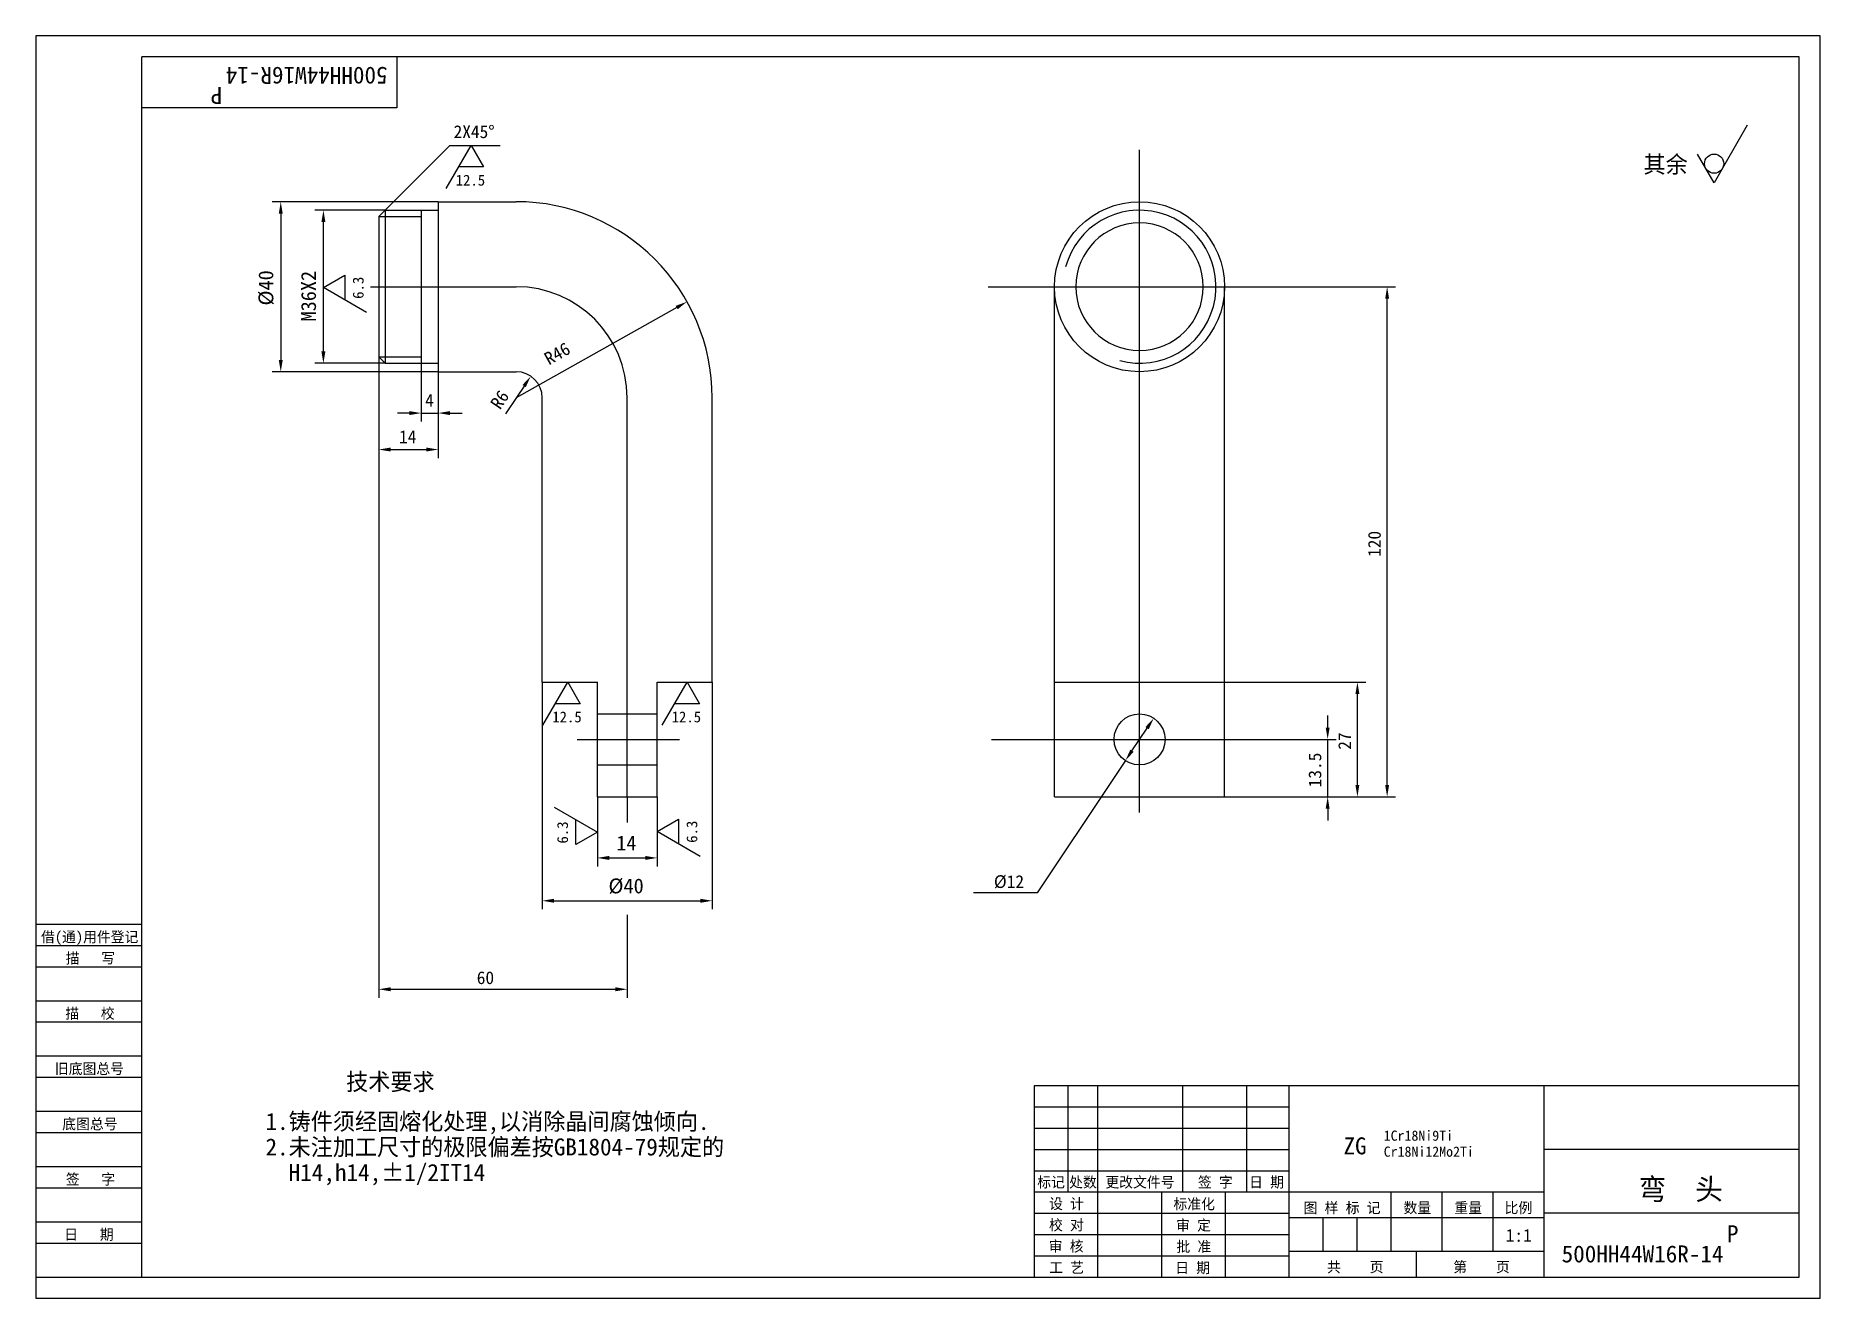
# Model space of a CAD drawing. Header units: metres. Extents: x 0 to 420, y 0 to 297.
import ezdxf

# ---------------------------------------------------------------- set-up
doc = ezdxf.new("R2010")
doc.units = ezdxf.units.M
for name, color, linetype in [('B', 3, 'Continuous'), ('C', 6, 'Continuous'), ('D', 1, 'Continuous'), ('FL', 5, 'Continuous'), ('HA', 5, 'Continuous'), ('T', 7, 'Continuous'), ('TL', 4, 'Continuous')]:
    doc.layers.add(name, color=color, linetype=linetype)

# ---------------------------------------------------------------- blocks, each defined once
blk = doc.blocks.new('TUKUN3')
at = {"layer": 'FL'}
for p, q in [((420, 297), (0, 297)), ((0, 297), (0, 0)), ((420, 0), (420, 297)), ((0, 78), (25, 78)), ((0, 70), (25, 70)), ((0, 65), (25, 65)), ((0, 57), (25, 57)), ((0, 52), (25, 52)), ((243, 25), (243, 50)), ((250, 5), (250, 50)), ((270, 25), (270, 50)), ((285, 25), (285, 50)), ((0, 44), (25, 44)), ((235, 45), (295, 45)), ((0, 39), (25, 39)), ((235, 40), (295, 40)), ((235, 35), (295, 35)), ((0, 31), (25, 31)), ((235, 30), (295, 30)), ((0, 26), (25, 26)), ((280, 5), (280, 25)), ((0, 18), (25, 18)), ((235, 20), (295, 20)), ((0, 13), (25, 13)), ((235, 15), (295, 15)), ((235, 10), (295, 10)), ((0, 0), (420, 0))]:
    blk.add_line(p, q, dxfattribs=at)
at = {"layer": 'TL'}
for p, q in [((415, 292), (25, 292)), ((25, 5), (25, 292)), ((85, 292), (85, 280)), ((415, 5), (415, 292)), ((85, 280), (25, 280)), ((0, 88), (25, 88)), ((0, 83), (25, 83)), ((415, 50), (235, 50)), ((235, 50), (235, 5)), ((295, 5), (295, 50)), ((355, 5), (355, 50)), ((415, 35), (355, 35)), ((355, 25), (235, 25)), ((265, 5), (265, 25)), ((319, 11), (319, 25)), ((331, 11), (331, 25)), ((343, 11), (343, 25)), ((295, 19), (355, 19)), ((303, 11), (303, 19)), ((311, 11), (311, 19)), ((415, 20), (355, 20)), ((355, 11), (295, 11)), ((325, 5), (325, 11)), ((0, 5), (415, 5))]:
    blk.add_line(p, q, dxfattribs=at)
at = {"layer": 'T'}
for s, p in [('借(通)用件登记', (1.26, 83.76)), ('描   写', (7.09, 78.76)), ('描   校', (6.98, 65.76)), ('旧底图总号', (4.52, 52.76)), ('底图总号', (6.25, 39.76)), ('签   字', (7.1, 26.76)), ('标记', (235.71, 26.07)), ('处数', (243.22, 26.07)), ('更改文件号', (251.75, 26.07)), ('签 字', (273.53, 26.07)), ('日 期', (285.57, 26.07)), ('设 计', (238.5, 20.99)), ('标准化', (267.77, 20.93)), ('图 样 标 记', (298.4, 20.04)), ('数量', (321.92, 20.04)), ('重量', (333.88, 20.04)), ('比例', (345.7, 20.04)), ('校 对', (238.48, 15.99)), ('审 定', (268.39, 15.93)), ('日   期', (6.72, 13.76)), ('审 核', (238.41, 10.99)), ('批 准', (268.46, 10.93)), ('工 艺', (238.52, 5.99)), ('日 期', (268.18, 5.93)), ('共    页', (303.91, 6.13)), ('第    页', (333.62, 6.13))]:
    blk.add_text(s, height=2.5, dxfattribs=at).set_placement(p)

msp = doc.modelspace()

# ---------------------------------------------------------------- linework, layer by layer
at = {"layer": 'B'}
for p, q in [((132.18, 137.49), (146.24, 137.49)), ((146.24, 125.43), (132.18, 125.43))]:
    msp.add_line(p, q, dxfattribs=at)
at = {"layer": 'C'}
for p, q in [((259.78, 114.3), (259.78, 270.17)), ((78.76, 237.95), (113.08, 237.95)), ((224.19, 237.95), (296.95, 237.95)), ((139.21, 117.97), (139.21, 211.82)), ((127.44, 131.46), (151.55, 131.46)), ((224.98, 131.46), (289.04, 131.46))]:
    msp.add_line(p, q, dxfattribs=at)
msp.add_arc((113.08, 211.82), 26.13, 0, 90, dxfattribs=at)
at = {"layer": 'D'}
for p, q in [((402.81, 275.92), (395.01, 262.4)), ((82.23, 255.95), (97.49, 271.21)), ((96.62, 261.07), (102.48, 271.21)), ((97.49, 271.21), (109.34, 271.21)), ((102.48, 271.21), (105.41, 266.14)), ((395.01, 262.4), (391.1, 269.16)), ((105.41, 266.14), (99.55, 266.14)), ((94.73, 257.95), (55.67, 257.95)), ((57.67, 255.15), (57.67, 220.75)), ((82.23, 255.95), (65.71, 255.95)), ((67.71, 222.75), (67.71, 253.15)), ((67.71, 237.77), (72.78, 240.7)), ((72.78, 240.7), (72.78, 234.85)), ((77.85, 231.92), (67.71, 237.77)), ((296.95, 237.95), (320.06, 237.95)), ((150.85, 233.05), (113.08, 211.82)), ((318.06, 120.77), (318.06, 235.15)), ((82.23, 219.95), (65.71, 219.95)), ((80.73, 221.45), (80.73, 70.69)), ((90.73, 219.95), (90.73, 206.23)), ((94.73, 217.95), (55.67, 217.95)), ((94.73, 217.95), (94.73, 197.65)), ((114.94, 214.58), (113.3, 212.13)), ((113.3, 212.13), (110.53, 208.03)), ((87.93, 208.23), (85.13, 208.23)), ((90.73, 208.23), (94.73, 208.23)), ((97.53, 208.23), (100.33, 208.23)), ((83.53, 199.65), (91.93, 199.65)), ((119.21, 144.94), (119.21, 91.51)), ((119.35, 134.8), (125.21, 144.94)), ((125.21, 144.94), (128.14, 139.87)), ((147.45, 134.8), (153.3, 144.94)), ((153.3, 144.94), (156.23, 139.87)), ((159.21, 144.94), (159.21, 91.51)), ((279.78, 144.94), (313.06, 144.94)), ((128.14, 139.87), (122.28, 139.87)), ((156.23, 139.87), (150.37, 139.87)), ((311.06, 120.77), (311.06, 142.14)), ((304.06, 134.26), (304.06, 137.06)), ((258.01, 128.8), (261.56, 134.12)), ((289.04, 131.46), (306.06, 131.46)), ((304.06, 117.97), (304.06, 131.46)), ((256.45, 126.47), (253.34, 121.82)), ((253.34, 121.82), (235.7, 95.41)), ((132.18, 117.97), (132.18, 101.59)), ((139.21, 117.97), (139.21, 111.92)), ((146.24, 117.97), (146.24, 101.59)), ((279.78, 117.97), (306.06, 117.97)), ((279.78, 117.97), (313.06, 117.97)), ((279.78, 117.97), (320.06, 117.97)), ((122.04, 115.49), (132.18, 109.64)), ((304.06, 115.17), (304.06, 112.37)), ((127.11, 106.71), (127.11, 112.56)), ((132.18, 109.64), (127.11, 106.71)), ((146.24, 109.81), (151.31, 112.74)), ((156.38, 103.95), (146.24, 109.81)), ((151.31, 112.74), (151.31, 106.88)), ((134.98, 103.59), (143.44, 103.59)), ((122.01, 93.51), (156.41, 93.51)), ((235.7, 95.41), (220.7, 95.41)), ((139.21, 90.18), (139.21, 70.69)), ((83.53, 72.69), (136.41, 72.69))]:
    msp.add_line(p, q, dxfattribs=at)
msp.add_circle((395.01, 266.9), 2.25, dxfattribs=at)
for points in [[(57.21, 255.15), (58.14, 255.15), (57.67, 257.95)], [(67.24, 253.15), (68.18, 253.15), (67.71, 255.95)], [(317.59, 235.15), (318.52, 235.15), (318.06, 237.95)], [(151.08, 232.65), (150.62, 233.46), (153.29, 234.43)], [(67.24, 222.75), (68.18, 222.75), (67.71, 219.95)], [(57.21, 220.75), (58.14, 220.75), (57.67, 217.95)], [(115.33, 214.32), (114.56, 214.84), (116.51, 216.9)], [(87.93, 208.7), (87.93, 207.76), (90.73, 208.23)], [(97.53, 208.7), (97.53, 207.76), (94.73, 208.23)], [(83.53, 200.12), (83.53, 199.19), (80.73, 199.65)], [(91.93, 200.12), (91.93, 199.19), (94.73, 199.65)], [(310.59, 142.14), (311.52, 142.14), (311.06, 144.94)], [(261.95, 133.86), (261.17, 134.38), (263.12, 136.45)], [(303.59, 134.26), (304.52, 134.26), (304.06, 131.46)], [(258.39, 128.54), (257.62, 129.06), (256.45, 126.47)], [(303.59, 115.17), (304.52, 115.17), (304.06, 117.97)], [(310.59, 120.77), (311.52, 120.77), (311.06, 117.97)], [(317.59, 120.77), (318.52, 120.77), (318.06, 117.97)], [(134.98, 104.06), (134.98, 103.12), (132.18, 103.59)], [(143.44, 104.06), (143.44, 103.12), (146.24, 103.59)], [(122.01, 93.98), (122.01, 93.04), (119.21, 93.51)], [(156.41, 93.98), (156.41, 93.04), (159.21, 93.51)], [(83.53, 73.16), (83.53, 72.22), (80.73, 72.69)], [(136.41, 73.16), (136.41, 72.22), (139.21, 72.69)]]:
    msp.add_solid(points, dxfattribs=at)
at = {"layer": 'FL'}
msp.add_arc((259.78, 237.95), 18, 255, 165, dxfattribs=at)
at = {"layer": 'HA'}
for p, q in [((80.73, 254.45), (90.73, 254.45)), ((80.73, 221.45), (90.73, 221.45))]:
    msp.add_line(p, q, dxfattribs=at)
at = {"layer": 'TL'}
for p, q in [((94.73, 257.95), (94.73, 217.95)), ((94.73, 257.95), (113.08, 257.95)), ((80.73, 254.45), (82.23, 255.95)), ((80.73, 254.45), (80.73, 221.45)), ((82.23, 255.95), (94.73, 255.95)), ((82.23, 255.95), (82.23, 219.95)), ((90.73, 255.95), (90.73, 219.95)), ((239.78, 117.97), (239.78, 237.95)), ((279.78, 117.97), (279.78, 237.95)), ((82.23, 219.95), (80.73, 221.45)), ((82.23, 219.95), (94.73, 219.95)), ((94.73, 217.95), (113.08, 217.95)), ((119.21, 144.94), (119.21, 211.82)), ((159.21, 144.94), (159.21, 211.82)), ((119.21, 144.94), (132.18, 144.94)), ((132.18, 117.97), (132.18, 144.94)), ((146.24, 117.97), (146.24, 144.94)), ((146.24, 144.94), (159.21, 144.94)), ((239.78, 144.94), (279.78, 144.94)), ((132.18, 117.97), (146.24, 117.97)), ((239.78, 117.97), (279.78, 117.97))]:
    msp.add_line(p, q, dxfattribs=at)
msp.add_lwpolyline([(274.78, 237.95, 1), (244.78, 237.95, 1), (274.78, 237.95, 1)], format="xyb", dxfattribs=at)
for centre, radius in [((259.78, 237.95), 20), ((259.78, 131.46), 6)]:
    msp.add_circle(centre, radius, dxfattribs=at)
for radius in [46.13, 6.13]:
    msp.add_arc((113.08, 211.82), radius, 0, 90, dxfattribs=at)

# ---------------------------------------------------------------- block references
at = {"layer": 'D'}
msp.add_blockref('TUKUN3', (0, 0), dxfattribs=at)

# ---------------------------------------------------------------- texts
for s, height, rotation, p in [('500HH44W16R-14', 4, 180, (82.82, 289.64)), ('P', 4, 180, (43.9, 284.93)), ('%%C40', 3.5, 90, (55.92, 233.53)), ('M36X2', 3.5, 90, (65.96, 229.78)), ('6.3', 2.55, 90, (77.17, 235.1)), ('R46', 3, 29.35, (120.79, 219.44)), ('R6', 3, 56.06, (109.29, 208.87)), ('120', 3, 90, (316.56, 174.39)), ('27', 3, 90, (309.56, 129.03)), ('13.5', 3, 90, (302.56, 120.19)), ('6.3', 2.55, 90, (125.27, 106.97)), ('6.3', 2.55, 90, (155.71, 107.14))]:
    msp.add_text(s, height=height, rotation=rotation, dxfattribs=at).set_placement(p)
for s, height, p in [('2X45%%d', 3, (98.35, 272.92)), ('其余', 4, (378.4, 264.73)), ('12.5', 2.55, (98.84, 261.74)), ('4', 3, (91.66, 209.73)), ('14', 3, (85.51, 201.15)), ('12.5', 2.55, (121.57, 135.48)), ('12.5', 2.55, (149.66, 135.48)), ('14', 3.5, (136.63, 105.34)), ('%%C40', 3.5, (134.8, 95.26)), ('%%C12', 3, (225.5, 96.52)), ('60', 3, (103.8, 73.91)), ('技术要求', 4, (73.07, 48.93)), ('1.铸件须经固熔化处理,以消除晶间腐蚀倾向.', 4, (54.09, 39.6)), ('2.未注加工尺寸的极限偏差按GB1804-79规定的', 4, (54.09, 33.6)), ('ZG', 4, (307.78, 33.86)), ('1Cr18Ni9Ti', 2.4, (317.25, 37.06)), ('Cr18Ni12Mo2Ti', 2.4, (317.25, 33.3)), ('  H14,h14,%%P1/2IT14', 4, (54.09, 27.6)), ('弯  头', 5, (377.26, 23.16)), ('P', 4, (398.03, 13.19)), ('1:1', 3, (345.96, 13.29)), ('500HH44W16R-14', 4, (359.12, 8.44))]:
    msp.add_text(s, height=height, dxfattribs=at).set_placement(p)

doc.saveas('drawing.dxf')
